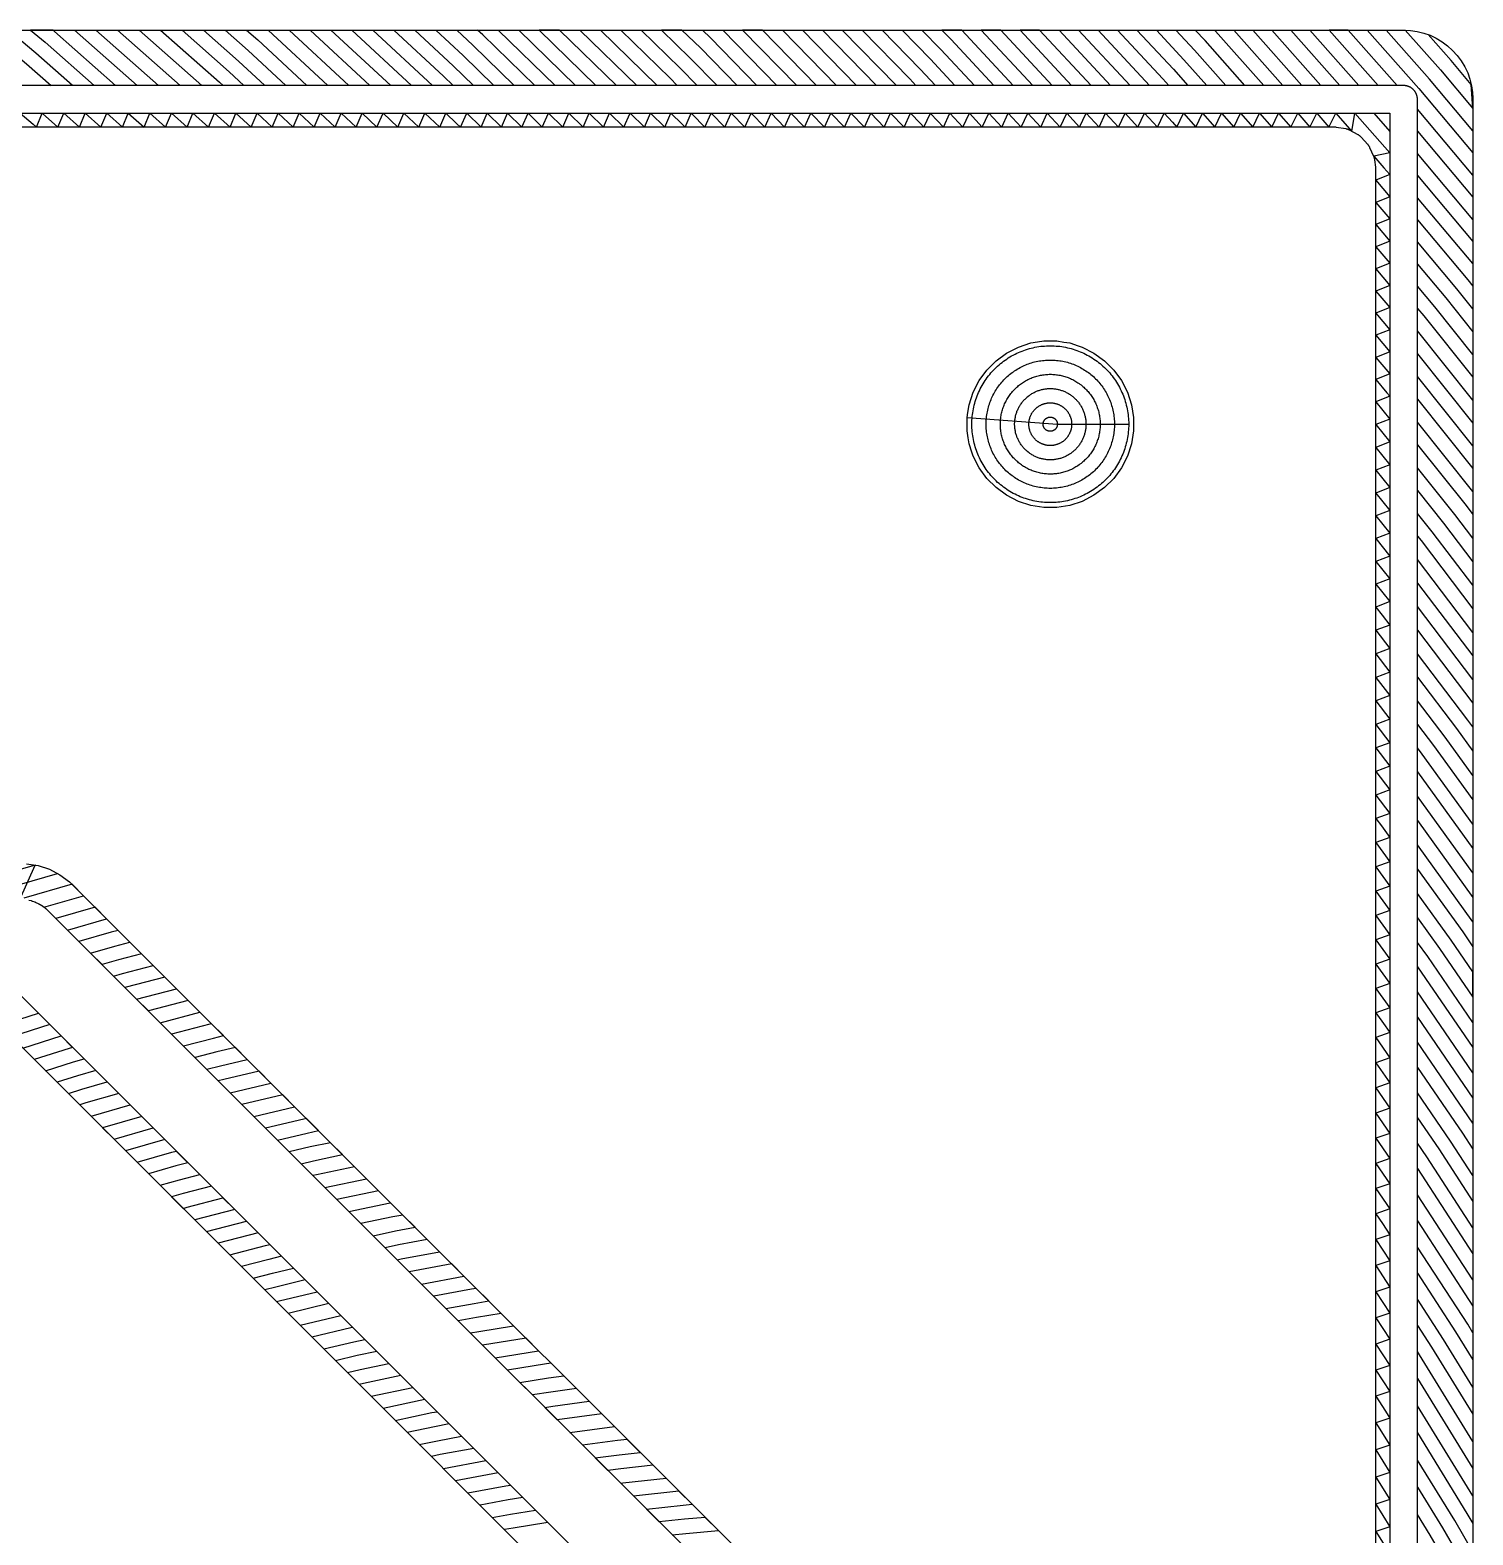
# Model space of a CAD drawing. Header units: metres. Extents: x 100 to 171, y -146 to -25.
# Drawn here: x 152.62 to 170.84, y -43.52 to -24.52 of the extents above; entities that cross this region are included whole.
import ezdxf

# ---------------------------------------------------------------- set-up
doc = ezdxf.new("R2010")
doc.units = ezdxf.units.M

msp = doc.modelspace()

# ---------------------------------------------------------------- linework, layer by layer
for points in [[(100.939, -24.525), (169.981, -24.525), (170.046, -24.528), (170.131, -24.541), (170.214, -24.562), (170.295, -24.591), (170.373, -24.627), (170.447, -24.672), (170.516, -24.723), (170.579, -24.781), (170.637, -24.844), (170.688, -24.913), (170.733, -24.987), (170.769, -25.065), (170.798, -25.146), (170.819, -25.229), (170.832, -25.314), (170.835, -25.379), (170.835, -145.421)], [(152.07, -24.525), (152.578, -24.952), (152.886, -25.225)], [(153.158, -25.225), (152.695, -24.816), (152.35, -24.525)], [(153.702, -25.225), (152.93, -24.543), (152.909, -24.525), (152.629, -24.525), (152.813, -24.679), (153.43, -25.225)], [(153.182, -24.525), (153.973, -25.225)], [(154.245, -25.225), (153.453, -24.525)], [(153.725, -24.525), (154.517, -25.225)], [(154.788, -25.225), (153.997, -24.525)], [(154.269, -24.525), (155.013, -25.183), (155.058, -25.225)], [(155.322, -25.225), (155.133, -25.05), (154.54, -24.525)], [(154.812, -24.525), (155.254, -24.916), (155.587, -25.225)], [(155.851, -25.225), (155.375, -24.783), (155.084, -24.525)], [(155.355, -24.525), (155.496, -24.649), (156.116, -25.225)], [(156.38, -25.225), (155.627, -24.525)], [(155.891, -24.525), (156.645, -25.225)], [(156.909, -25.225), (156.156, -24.525)], [(156.42, -24.525), (157.174, -25.225)], [(157.438, -25.225), (156.684, -24.525)], [(156.949, -24.525), (157.702, -25.225)], [(157.961, -25.225), (157.839, -25.106), (157.213, -24.525)], [(157.478, -24.525), (157.963, -24.976), (158.218, -25.225)], [(158.476, -25.225), (158.087, -24.846), (157.742, -24.525)], [(158.007, -24.525), (158.212, -24.715), (158.734, -25.225)], [(158.992, -25.225), (158.336, -24.585), (158.271, -24.525)], [(158.532, -24.525), (159.249, -25.225)], [(159.507, -25.225), (158.79, -24.525)], [(160.023, -25.225), (159.305, -24.525), (159.047, -24.525), (159.765, -25.225)], [(159.563, -24.525), (160.28, -25.225)], [(160.538, -25.225), (159.821, -24.525)], [(160.078, -24.525), (160.702, -25.133), (160.791, -25.225)], [(161.546, -25.225), (161.084, -24.751), (160.851, -24.525), (160.594, -24.525), (160.956, -24.879), (161.294, -25.225), (161.043, -25.225), (160.829, -25.006), (160.336, -24.525)], [(161.109, -24.525), (161.211, -24.624), (161.797, -25.225)], [(162.551, -25.225), (161.868, -24.525), (161.617, -24.525), (162.3, -25.225), (162.049, -25.225), (161.366, -24.525)], [(162.12, -24.525), (162.803, -25.225)], [(163.054, -25.225), (162.371, -24.525)], [(162.623, -24.525), (163.306, -25.225)], [(163.126, -24.525), (163.727, -25.141), (163.805, -25.225), (163.557, -25.225), (162.874, -24.525)], [(163.629, -24.525), (163.988, -24.893), (164.296, -25.225), (164.051, -25.225), (163.857, -25.017), (163.377, -24.525)], [(165.525, -25.225), (164.874, -24.525), (164.629, -24.525), (165.279, -25.225), (165.033, -25.225), (164.383, -24.525), (164.132, -24.525), (164.248, -24.645), (164.788, -25.225), (164.542, -25.225), (164.118, -24.769), (163.88, -24.525)], [(166.016, -25.225), (165.366, -24.525), (165.12, -24.525), (165.77, -25.225)], [(165.611, -24.525), (166.262, -25.225)], [(166.507, -25.225), (165.857, -24.525)], [(166.103, -24.525), (166.753, -25.225)], [(166.995, -25.225), (166.921, -25.141), (166.348, -24.525)], [(166.594, -24.525), (167.054, -25.02), (167.235, -25.225)], [(167.085, -24.525), (167.321, -24.778), (167.716, -25.225), (167.475, -25.225), (167.187, -24.899), (166.84, -24.525)], [(167.577, -24.525), (167.587, -24.537), (168.196, -25.225), (167.956, -25.225), (167.454, -24.657), (167.331, -24.525)], [(168.436, -25.225), (167.817, -24.525)], [(168.058, -24.525), (168.677, -25.225)], [(168.917, -25.225), (168.298, -24.525)], [(168.538, -24.525), (169.157, -25.225)], [(169.397, -25.225), (168.778, -24.525)], [(169.878, -25.225), (169.259, -24.525), (169.019, -24.525), (169.638, -25.225)], [(169.499, -24.525), (170.151, -25.262), (170.835, -26.075)], [(170.835, -25.795), (170.288, -25.145), (169.739, -24.525)], [(169.98, -24.525), (170.424, -25.027), (170.835, -25.516), (170.815, -25.213), (170.56, -24.91), (170.27, -24.582)], [(170.135, -145.4), (170.135, -25.4), (170.135, -25.396), (170.135, -25.393), (170.135, -25.39), (170.134, -25.387), (170.134, -25.383), (170.134, -25.379), (170.133, -25.376), (170.133, -25.373), (170.132, -25.369), (170.132, -25.366), (170.131, -25.362), (170.13, -25.359), (170.129, -25.356), (170.129, -25.353), (170.127, -25.349), (170.126, -25.346), (170.125, -25.342), (170.124, -25.34), (170.123, -25.336), (170.122, -25.333), (170.12, -25.33), (170.119, -25.326), (170.118, -25.324), (170.116, -25.321), (170.114, -25.317), (170.113, -25.314), (170.111, -25.311), (170.109, -25.309), (170.108, -25.306), (170.106, -25.303), (170.103, -25.3), (170.101, -25.297), (170.1, -25.295), (170.098, -25.292), (170.095, -25.289), (170.093, -25.286), (170.09, -25.283), (170.089, -25.282), (170.086, -25.279), (170.084, -25.276), (170.081, -25.274), (170.078, -25.271), (170.077, -25.27), (170.074, -25.267), (170.071, -25.265), (170.068, -25.262), (170.065, -25.26), (170.063, -25.259), (170.06, -25.257), (170.057, -25.254), (170.054, -25.252), (170.051, -25.251), (170.049, -25.249), (170.046, -25.247), (170.043, -25.246), (170.039, -25.244), (170.036, -25.242), (170.034, -25.241), (170.03, -25.24), (170.027, -25.238), (170.024, -25.237), (170.02, -25.236), (170.018, -25.235), (170.014, -25.234), (170.011, -25.233), (170.007, -25.231), (170.004, -25.231), (170.001, -25.23), (169.998, -25.229), (169.994, -25.228), (169.991, -25.228), (169.987, -25.227), (169.984, -25.227), (169.981, -25.226), (169.977, -25.226), (169.973, -25.226), (169.97, -25.225), (169.967, -25.225), (169.964, -25.225), (169.96, -25.225), (100.96, -25.225)], [(101.135, -25.575), (169.785, -25.575), (169.785, -145.225)], [(152.496, -25.575), (152.66, -25.713), (152.702, -25.751), (152.775, -25.575), (152.778, -25.577), (152.974, -25.751), (153.047, -25.575), (153.246, -25.751), (153.319, -25.575), (153.517, -25.751), (153.591, -25.575), (153.789, -25.751), (153.862, -25.575), (154.061, -25.751), (154.134, -25.575), (154.333, -25.751), (154.406, -25.575), (154.604, -25.751), (154.678, -25.575), (154.876, -25.751), (154.949, -25.575), (155.148, -25.751), (155.221, -25.575), (155.317, -25.66), (155.414, -25.751), (155.49, -25.575), (155.679, -25.751), (155.754, -25.575), (155.943, -25.751), (156.019, -25.575), (156.208, -25.751), (156.283, -25.575), (156.472, -25.751), (156.548, -25.575), (156.737, -25.751), (156.812, -25.575), (157.001, -25.751), (157.077, -25.575), (157.266, -25.751), (157.341, -25.575), (157.53, -25.751), (157.606, -25.575), (157.795, -25.751), (157.87, -25.575), (158.006, -25.702), (158.056, -25.751), (158.134, -25.575), (158.314, -25.751), (158.392, -25.575), (158.572, -25.751), (158.65, -25.575), (158.83, -25.751), (158.908, -25.575), (159.087, -25.751), (159.165, -25.575), (159.345, -25.751), (159.423, -25.575), (159.603, -25.751), (159.681, -25.575), (159.861, -25.751), (159.938, -25.575), (160.118, -25.751), (160.196, -25.575), (160.376, -25.751), (160.454, -25.575), (160.634, -25.751), (160.712, -25.575), (160.853, -25.713), (160.89, -25.751), (160.969, -25.575), (160.98, -25.586), (161.141, -25.751), (161.221, -25.575), (161.393, -25.751), (161.473, -25.575), (161.644, -25.751), (161.724, -25.575), (161.895, -25.751), (161.976, -25.575), (162.147, -25.751), (162.227, -25.575), (162.398, -25.751), (162.479, -25.575), (162.65, -25.751), (162.73, -25.575), (162.901, -25.751), (162.982, -25.575), (163.153, -25.751), (163.233, -25.575), (163.404, -25.751), (163.485, -25.575), (163.656, -25.751), (163.736, -25.575), (163.863, -25.705), (163.905, -25.751), (163.987, -25.575), (163.993, -25.581), (164.151, -25.751), (164.233, -25.575), (164.396, -25.751), (164.479, -25.575), (164.642, -25.751), (164.725, -25.575), (164.888, -25.751), (164.97, -25.575), (165.133, -25.751), (165.216, -25.575), (165.379, -25.751), (165.462, -25.575), (165.625, -25.751), (165.707, -25.575), (165.87, -25.751), (165.953, -25.575), (166.116, -25.751), (166.199, -25.575), (166.362, -25.751), (166.444, -25.575), (166.607, -25.751), (166.69, -25.575), (166.853, -25.751), (166.936, -25.575), (167.041, -25.689), (167.096, -25.751), (167.181, -25.575), (167.336, -25.751), (167.421, -25.575), (167.576, -25.751), (167.662, -25.575), (167.817, -25.751), (167.902, -25.575), (168.057, -25.751), (168.142, -25.575), (168.297, -25.751), (168.382, -25.575), (168.538, -25.751), (168.623, -25.575), (168.778, -25.751), (168.863, -25.575), (169.018, -25.751), (169.103, -25.575), (169.305, -25.803), (169.343, -25.575), (169.785, -26.074), (169.584, -26.118), (169.712, -26.264), (169.785, -26.35), (169.609, -26.421), (169.785, -26.63), (169.609, -26.701), (169.785, -26.909), (169.609, -26.98), (169.785, -27.189), (169.609, -27.26), (169.785, -27.469), (169.609, -27.54), (169.785, -27.748), (169.609, -27.819), (169.785, -28.028), (169.609, -28.099), (169.785, -28.307), (169.609, -28.378), (169.785, -28.587), (169.609, -28.658), (169.785, -28.866), (169.609, -28.937), (169.75, -29.104), (169.785, -29.148), (169.609, -29.217), (169.611, -29.219), (169.785, -29.436), (169.609, -29.505), (169.785, -29.724), (169.609, -29.793), (169.785, -30.012), (169.609, -30.081), (169.785, -30.3), (169.609, -30.369), (169.785, -30.588), (169.609, -30.657), (169.785, -30.876), (169.609, -30.945), (169.785, -31.164), (169.609, -31.233), (169.785, -31.452), (169.609, -31.521), (169.785, -31.74), (169.609, -31.809), (169.691, -31.911), (169.785, -32.035), (169.609, -32.101), (169.785, -32.332), (169.609, -32.398), (169.785, -32.629), (169.609, -32.696), (169.785, -32.926), (169.609, -32.993), (169.785, -33.224), (169.609, -33.29), (169.785, -33.521), (169.609, -33.587), (169.785, -33.818), (169.609, -33.885), (169.785, -34.115), (169.609, -34.182), (169.785, -34.413), (169.609, -34.479), (169.68, -34.572), (169.785, -34.717), (169.609, -34.781), (169.785, -35.024), (169.609, -35.089), (169.785, -35.332), (169.609, -35.396), (169.785, -35.639), (169.609, -35.703), (169.785, -35.946), (169.609, -36.01), (169.785, -36.253), (169.609, -36.318), (169.785, -36.561), (169.609, -36.625), (169.785, -36.868), (169.609, -36.932), (169.728, -37.096), (169.785, -37.179), (169.609, -37.242), (169.785, -37.497), (169.609, -37.56), (169.785, -37.816), (169.609, -37.878), (169.785, -38.134), (169.609, -38.196), (169.785, -38.452), (169.609, -38.514), (169.785, -38.77), (169.609, -38.832), (169.785, -39.088), (169.609, -39.15), (169.785, -39.406), (169.609, -39.469), (169.694, -39.592), (169.785, -39.732), (169.609, -39.792), (169.785, -40.062), (169.609, -40.122), (169.785, -40.392), (169.609, -40.452), (169.785, -40.722), (169.609, -40.782), (169.785, -41.052), (169.609, -41.112), (169.785, -41.382), (169.609, -41.442), (169.785, -41.712), (169.609, -41.772), (169.732, -41.96), (169.785, -42.047), (169.609, -42.105), (169.785, -42.39), (169.609, -42.448), (169.785, -42.733), (169.609, -42.791), (169.785, -43.076), (169.609, -43.134), (169.785, -43.419), (169.609, -43.477), (169.785, -43.762)], [(169.584, -25.575), (169.785, -25.803)], [(170.835, -26.355), (170.135, -25.523)], [(169.609, -144.412), (169.609, -26.275), (169.609, -26.271), (169.609, -26.267), (169.609, -26.263), (169.609, -26.26), (169.608, -26.256), (169.597, -26.164), (169.596, -26.161), (169.596, -26.157), (169.595, -26.153), (169.594, -26.15), (169.594, -26.146), (169.593, -26.143), (169.592, -26.139), (169.591, -26.136), (169.589, -26.133), (169.588, -26.129), (169.587, -26.126), (169.585, -26.122), (169.536, -26.01), (169.534, -26.006), (169.533, -26.003), (169.531, -25.999), (169.529, -25.996), (169.527, -25.993), (169.525, -25.99), (169.523, -25.986), (169.521, -25.983), (169.519, -25.98), (169.516, -25.977), (169.514, -25.974), (169.512, -25.971), (169.509, -25.968), (169.426, -25.878), (169.423, -25.875), (169.42, -25.872), (169.418, -25.87), (169.415, -25.867), (169.412, -25.865), (169.409, -25.862), (169.406, -25.86), (169.403, -25.858), (169.4, -25.855), (169.396, -25.853), (169.393, -25.851), (169.39, -25.849), (169.387, -25.847), (169.278, -25.789), (169.275, -25.787), (169.272, -25.785), (169.268, -25.784), (169.265, -25.782), (169.261, -25.781), (169.257, -25.78), (169.254, -25.778), (169.25, -25.777), (169.247, -25.776), (169.243, -25.775), (169.239, -25.774), (169.235, -25.773), (169.232, -25.773), (169.11, -25.753), (169.107, -25.752), (169.103, -25.752), (169.1, -25.751), (169.096, -25.751), (169.093, -25.751), (169.089, -25.751), (169.085, -25.751), (101.835, -25.751)], [(170.135, -25.802), (170.835, -26.634)], [(170.835, -26.914), (170.135, -26.082)], [(170.135, -26.361), (170.835, -27.193)], [(170.835, -27.473), (170.135, -26.641)], [(170.135, -26.92), (170.771, -27.677), (170.835, -27.756)], [(170.835, -28.044), (170.632, -27.791), (170.135, -27.2)], [(170.135, -27.48), (170.493, -27.905), (170.835, -28.332)], [(170.835, -28.62), (170.354, -28.019), (170.135, -27.759)], [(170.135, -28.039), (170.215, -28.133), (170.835, -28.908)], [(164.449, -29.417), (164.46, -29.352), (164.475, -29.254), (164.526, -29.097), (164.602, -28.949), (164.699, -28.816), (164.816, -28.699), (164.949, -28.602), (165.097, -28.526), (165.254, -28.475), (165.339, -28.462), (165.417, -28.449), (165.583, -28.449), (165.673, -28.464), (165.746, -28.475), (165.852, -28.51), (165.903, -28.526), (166.051, -28.602), (166.184, -28.699), (166.301, -28.816), (166.398, -28.949), (166.474, -29.097), (166.525, -29.254), (166.551, -29.417), (166.551, -29.583), (166.525, -29.746), (166.474, -29.903), (166.398, -30.051), (166.301, -30.184), (166.184, -30.301), (166.051, -30.398), (165.903, -30.474), (165.746, -30.525), (165.583, -30.551), (165.417, -30.551), (165.254, -30.525), (165.097, -30.474), (164.949, -30.398), (164.816, -30.301), (164.699, -30.184), (164.602, -30.051), (164.526, -29.903), (164.51, -29.852), (164.475, -29.746), (164.464, -29.673), (164.449, -29.583), (164.449, -29.417), (165.59, -29.5), (165.59, -29.502), (165.59, -29.504), (165.59, -29.507), (165.59, -29.509), (165.589, -29.511), (165.589, -29.513), (165.589, -29.515), (165.588, -29.518), (165.588, -29.52), (165.587, -29.522), (165.587, -29.524), (165.586, -29.526), (165.585, -29.528), (165.585, -29.53), (165.584, -29.532), (165.583, -29.534), (165.582, -29.536), (165.581, -29.538), (165.58, -29.54), (165.579, -29.542), (165.578, -29.544), (165.577, -29.546), (165.576, -29.548), (165.575, -29.55), (165.574, -29.552), (165.572, -29.554), (165.571, -29.555), (165.57, -29.557), (165.568, -29.559), (165.567, -29.56), (165.565, -29.562), (165.564, -29.564), (165.562, -29.565), (165.56, -29.567), (165.559, -29.568), (165.557, -29.57), (165.555, -29.571), (165.554, -29.572), (165.552, -29.574), (165.55, -29.575), (165.548, -29.576), (165.546, -29.577), (165.544, -29.578), (165.542, -29.579), (165.54, -29.58), (165.538, -29.581), (165.536, -29.582), (165.534, -29.583), (165.532, -29.584), (165.53, -29.585), (165.528, -29.585), (165.526, -29.586), (165.524, -29.587), (165.522, -29.587), (165.52, -29.588), (165.518, -29.588), (165.515, -29.589), (165.513, -29.589), (165.511, -29.589), (165.509, -29.59), (165.507, -29.59), (165.504, -29.59), (165.502, -29.59), (165.5, -29.59), (165.498, -29.59), (165.496, -29.59), (165.493, -29.59), (165.491, -29.59), (165.489, -29.589), (165.487, -29.589), (165.485, -29.589), (165.482, -29.588), (165.48, -29.588), (165.478, -29.587), (165.476, -29.587), (165.474, -29.586), (165.472, -29.585), (165.47, -29.585), (165.468, -29.584), (165.466, -29.583), (165.464, -29.582), (165.462, -29.581), (165.46, -29.58), (165.458, -29.579), (165.456, -29.578), (165.454, -29.577), (165.452, -29.576), (165.45, -29.575), (165.448, -29.574), (165.446, -29.572), (165.445, -29.571), (165.443, -29.57), (165.441, -29.568), (165.44, -29.567), (165.438, -29.565), (165.436, -29.564), (165.435, -29.562), (165.433, -29.56), (165.432, -29.559), (165.43, -29.557), (165.429, -29.555), (165.428, -29.554), (165.426, -29.552), (165.425, -29.55), (165.424, -29.548), (165.423, -29.546), (165.422, -29.544), (165.421, -29.542), (165.42, -29.54), (165.419, -29.538), (165.418, -29.536), (165.417, -29.534), (165.416, -29.532), (165.415, -29.53), (165.415, -29.528), (165.414, -29.526), (165.413, -29.524), (165.413, -29.522), (165.412, -29.52), (165.412, -29.518), (165.411, -29.515), (165.411, -29.513), (165.411, -29.511), (165.41, -29.509), (165.41, -29.507), (165.41, -29.504), (165.41, -29.502), (165.41, -29.5), (165.41, -29.498), (165.41, -29.496), (165.41, -29.493), (165.41, -29.491), (165.411, -29.489), (165.411, -29.487), (165.411, -29.485), (165.412, -29.482), (165.412, -29.48), (165.413, -29.478), (165.413, -29.476), (165.414, -29.474), (165.415, -29.472), (165.415, -29.47), (165.416, -29.468), (165.417, -29.466), (165.418, -29.464), (165.419, -29.462), (165.42, -29.46), (165.421, -29.458), (165.422, -29.456), (165.423, -29.454), (165.424, -29.452), (165.425, -29.45), (165.426, -29.448), (165.428, -29.446), (165.429, -29.445), (165.43, -29.443), (165.432, -29.441), (165.433, -29.44), (165.435, -29.438), (165.436, -29.436), (165.438, -29.435), (165.44, -29.433), (165.441, -29.432), (165.443, -29.43), (165.445, -29.429), (165.446, -29.428), (165.448, -29.426), (165.45, -29.425), (165.452, -29.424), (165.454, -29.423), (165.456, -29.422), (165.458, -29.421), (165.46, -29.42), (165.462, -29.419), (165.464, -29.418), (165.466, -29.417), (165.468, -29.416), (165.47, -29.415), (165.472, -29.415), (165.474, -29.414), (165.476, -29.413), (165.478, -29.413), (165.48, -29.412), (165.482, -29.412), (165.485, -29.411), (165.487, -29.411), (165.489, -29.411), (165.491, -29.41), (165.493, -29.41), (165.496, -29.41), (165.498, -29.41), (165.5, -29.41), (165.502, -29.41), (165.504, -29.41), (165.507, -29.41), (165.509, -29.41), (165.511, -29.411), (165.513, -29.411), (165.515, -29.411), (165.518, -29.412), (165.52, -29.412), (165.522, -29.413), (165.524, -29.413), (165.526, -29.414), (165.528, -29.415), (165.53, -29.415), (165.532, -29.416), (165.534, -29.417), (165.536, -29.418), (165.538, -29.419), (165.54, -29.42), (165.542, -29.421), (165.544, -29.422), (165.546, -29.423), (165.548, -29.424), (165.55, -29.425), (165.552, -29.426), (165.554, -29.428), (165.555, -29.429), (165.557, -29.43), (165.559, -29.432), (165.56, -29.433), (165.562, -29.435), (165.564, -29.436), (165.565, -29.438), (165.567, -29.44), (165.568, -29.441), (165.57, -29.443), (165.571, -29.445), (165.572, -29.446), (165.574, -29.448), (165.575, -29.45), (165.576, -29.452), (165.577, -29.454), (165.578, -29.456), (165.579, -29.458), (165.58, -29.46), (165.581, -29.462), (165.582, -29.464), (165.583, -29.466), (165.584, -29.468), (165.585, -29.47), (165.585, -29.472), (165.586, -29.474), (165.587, -29.476), (165.587, -29.478), (165.588, -29.48), (165.588, -29.482), (165.589, -29.485), (165.589, -29.487), (165.589, -29.489), (165.59, -29.491), (165.59, -29.493), (165.59, -29.496), (165.59, -29.498), (165.59, -29.5), (165.77, -29.5), (165.77, -29.507), (165.77, -29.513), (165.769, -29.52), (165.769, -29.526), (165.768, -29.533), (165.767, -29.54), (165.766, -29.546), (165.765, -29.553), (165.763, -29.559), (165.762, -29.566), (165.76, -29.572), (165.758, -29.578), (165.756, -29.585), (165.754, -29.591), (165.752, -29.597), (165.749, -29.603), (165.747, -29.609), (165.744, -29.615), (165.741, -29.621), (165.738, -29.627), (165.735, -29.633), (165.732, -29.639), (165.728, -29.644), (165.724, -29.65), (165.721, -29.655), (165.717, -29.661), (165.713, -29.666), (165.709, -29.671), (165.704, -29.676), (165.7, -29.681), (165.696, -29.686), (165.691, -29.691), (165.686, -29.696), (165.681, -29.7), (165.676, -29.704), (165.671, -29.709), (165.666, -29.713), (165.661, -29.717), (165.655, -29.721), (165.65, -29.724), (165.644, -29.728), (165.639, -29.732), (165.633, -29.735), (165.627, -29.738), (165.621, -29.741), (165.615, -29.744), (165.609, -29.747), (165.603, -29.749), (165.597, -29.752), (165.591, -29.754), (165.585, -29.756), (165.578, -29.758), (165.572, -29.76), (165.566, -29.762), (165.559, -29.763), (165.553, -29.765), (165.546, -29.766), (165.54, -29.767), (165.533, -29.768), (165.526, -29.769), (165.52, -29.769), (165.513, -29.77), (165.507, -29.77), (165.5, -29.77), (165.493, -29.77), (165.487, -29.77), (165.48, -29.769), (165.474, -29.769), (165.467, -29.768), (165.46, -29.767), (165.454, -29.766), (165.447, -29.765), (165.441, -29.763), (165.434, -29.762), (165.428, -29.76), (165.422, -29.758), (165.415, -29.756), (165.409, -29.754), (165.403, -29.752), (165.397, -29.749), (165.391, -29.747), (165.385, -29.744), (165.379, -29.741), (165.373, -29.738), (165.367, -29.735), (165.361, -29.732), (165.356, -29.728), (165.35, -29.724), (165.345, -29.721), (165.339, -29.717), (165.334, -29.713), (165.329, -29.709), (165.324, -29.704), (165.319, -29.7), (165.314, -29.696), (165.309, -29.691), (165.304, -29.686), (165.3, -29.681), (165.296, -29.676), (165.291, -29.671), (165.287, -29.666), (165.283, -29.661), (165.279, -29.655), (165.276, -29.65), (165.272, -29.644), (165.268, -29.639), (165.265, -29.633), (165.262, -29.627), (165.259, -29.621), (165.256, -29.615), (165.253, -29.609), (165.251, -29.603), (165.248, -29.597), (165.246, -29.591), (165.244, -29.585), (165.242, -29.578), (165.24, -29.572), (165.238, -29.566), (165.237, -29.559), (165.235, -29.553), (165.234, -29.546), (165.233, -29.54), (165.232, -29.533), (165.231, -29.526), (165.231, -29.52), (165.23, -29.513), (165.23, -29.507), (165.23, -29.5), (165.23, -29.493), (165.23, -29.487), (165.231, -29.48), (165.231, -29.474), (165.232, -29.467), (165.233, -29.46), (165.234, -29.454), (165.235, -29.447), (165.237, -29.441), (165.238, -29.434), (165.24, -29.428), (165.242, -29.422), (165.244, -29.415), (165.246, -29.409), (165.248, -29.403), (165.251, -29.397), (165.253, -29.391), (165.256, -29.385), (165.259, -29.379), (165.262, -29.373), (165.265, -29.367), (165.268, -29.361), (165.272, -29.356), (165.276, -29.35), (165.279, -29.345), (165.283, -29.339), (165.287, -29.334), (165.291, -29.329), (165.296, -29.324), (165.3, -29.319), (165.304, -29.314), (165.309, -29.309), (165.314, -29.304), (165.319, -29.3), (165.324, -29.296), (165.329, -29.291), (165.334, -29.287), (165.339, -29.283), (165.345, -29.279), (165.35, -29.276), (165.356, -29.272), (165.361, -29.268), (165.367, -29.265), (165.373, -29.262), (165.379, -29.259), (165.385, -29.256), (165.391, -29.253), (165.397, -29.251), (165.403, -29.248), (165.409, -29.246), (165.415, -29.244), (165.422, -29.242), (165.428, -29.24), (165.434, -29.238), (165.441, -29.237), (165.447, -29.235), (165.454, -29.234), (165.46, -29.233), (165.467, -29.232), (165.474, -29.231), (165.48, -29.231), (165.487, -29.23), (165.493, -29.23), (165.5, -29.23), (165.507, -29.23), (165.513, -29.23), (165.52, -29.231), (165.526, -29.231), (165.533, -29.232), (165.54, -29.233), (165.546, -29.234), (165.553, -29.235), (165.559, -29.237), (165.566, -29.238), (165.572, -29.24), (165.578, -29.242), (165.585, -29.244), (165.591, -29.246), (165.597, -29.248), (165.603, -29.251), (165.609, -29.253), (165.615, -29.256), (165.621, -29.259), (165.627, -29.262), (165.633, -29.265), (165.639, -29.268), (165.644, -29.272), (165.65, -29.276), (165.655, -29.279), (165.661, -29.283), (165.666, -29.287), (165.671, -29.291), (165.676, -29.296), (165.681, -29.3), (165.686, -29.304), (165.691, -29.309), (165.696, -29.314), (165.7, -29.319), (165.704, -29.324), (165.709, -29.329), (165.713, -29.334), (165.717, -29.339), (165.721, -29.345), (165.724, -29.35), (165.728, -29.356), (165.732, -29.361), (165.735, -29.367), (165.738, -29.373), (165.741, -29.379), (165.744, -29.385), (165.747, -29.391), (165.749, -29.397), (165.752, -29.403), (165.754, -29.409), (165.756, -29.415), (165.758, -29.422), (165.76, -29.428), (165.762, -29.434), (165.763, -29.441), (165.765, -29.447), (165.766, -29.454), (165.767, -29.46), (165.768, -29.467), (165.769, -29.474), (165.769, -29.48), (165.77, -29.487), (165.77, -29.493), (165.77, -29.5), (165.77, -29.5), (165.95, -29.5), (165.95, -29.511), (165.949, -29.522), (165.949, -29.533), (165.948, -29.544), (165.947, -29.555), (165.945, -29.566), (165.943, -29.577), (165.941, -29.588), (165.939, -29.599), (165.937, -29.609), (165.934, -29.62), (165.931, -29.631), (165.927, -29.641), (165.924, -29.652), (165.92, -29.662), (165.916, -29.672), (165.911, -29.682), (165.907, -29.692), (165.902, -29.702), (165.897, -29.712), (165.892, -29.722), (165.886, -29.731), (165.88, -29.741), (165.874, -29.75), (165.868, -29.759), (165.861, -29.768), (165.855, -29.777), (165.848, -29.785), (165.841, -29.794), (165.833, -29.802), (165.826, -29.81), (165.818, -29.818), (165.81, -29.826), (165.802, -29.833), (165.794, -29.841), (165.785, -29.848), (165.777, -29.855), (165.768, -29.861), (165.759, -29.868), (165.75, -29.874), (165.741, -29.88), (165.731, -29.886), (165.722, -29.892), (165.712, -29.897), (165.702, -29.902), (165.692, -29.907), (165.682, -29.911), (165.672, -29.916), (165.662, -29.92), (165.652, -29.924), (165.641, -29.927), (165.631, -29.931), (165.62, -29.934), (165.609, -29.937), (165.599, -29.939), (165.588, -29.941), (165.577, -29.943), (165.566, -29.945), (165.555, -29.947), (165.544, -29.948), (165.533, -29.949), (165.522, -29.949), (165.511, -29.95), (165.5, -29.95), (165.489, -29.95), (165.478, -29.949), (165.467, -29.949), (165.456, -29.948), (165.445, -29.947), (165.434, -29.945), (165.423, -29.943), (165.412, -29.941), (165.401, -29.939), (165.391, -29.937), (165.38, -29.934), (165.369, -29.931), (165.359, -29.927), (165.348, -29.924), (165.338, -29.92), (165.328, -29.916), (165.318, -29.911), (165.308, -29.907), (165.298, -29.902), (165.288, -29.897), (165.278, -29.892), (165.269, -29.886), (165.259, -29.88), (165.25, -29.874), (165.241, -29.868), (165.232, -29.861), (165.223, -29.855), (165.215, -29.848), (165.206, -29.841), (165.198, -29.833), (165.19, -29.826), (165.182, -29.818), (165.174, -29.81), (165.167, -29.802), (165.159, -29.794), (165.152, -29.785), (165.145, -29.777), (165.139, -29.768), (165.132, -29.759), (165.126, -29.75), (165.12, -29.741), (165.114, -29.731), (165.108, -29.722), (165.103, -29.712), (165.098, -29.702), (165.093, -29.692), (165.089, -29.682), (165.084, -29.672), (165.08, -29.662), (165.076, -29.652), (165.073, -29.641), (165.069, -29.631), (165.066, -29.62), (165.063, -29.609), (165.061, -29.599), (165.059, -29.588), (165.057, -29.577), (165.055, -29.566), (165.053, -29.555), (165.052, -29.544), (165.051, -29.533), (165.051, -29.522), (165.05, -29.511), (165.05, -29.5), (165.05, -29.489), (165.051, -29.478), (165.051, -29.467), (165.052, -29.456), (165.053, -29.445), (165.055, -29.434), (165.057, -29.423), (165.059, -29.412), (165.061, -29.401), (165.063, -29.391), (165.066, -29.38), (165.069, -29.369), (165.073, -29.359), (165.076, -29.348), (165.08, -29.338), (165.084, -29.328), (165.089, -29.318), (165.093, -29.308), (165.098, -29.298), (165.103, -29.288), (165.108, -29.278), (165.114, -29.269), (165.12, -29.259), (165.126, -29.25), (165.132, -29.241), (165.139, -29.232), (165.145, -29.223), (165.152, -29.215), (165.159, -29.206), (165.167, -29.198), (165.174, -29.19), (165.182, -29.182), (165.19, -29.174), (165.198, -29.167), (165.206, -29.159), (165.215, -29.152), (165.223, -29.145), (165.232, -29.139), (165.241, -29.132), (165.25, -29.126), (165.259, -29.12), (165.269, -29.114), (165.278, -29.108), (165.288, -29.103), (165.298, -29.098), (165.308, -29.093), (165.318, -29.089), (165.328, -29.084), (165.338, -29.08), (165.348, -29.076), (165.359, -29.073), (165.369, -29.069), (165.38, -29.066), (165.391, -29.063), (165.401, -29.061), (165.412, -29.059), (165.423, -29.057), (165.434, -29.055), (165.445, -29.053), (165.456, -29.052), (165.467, -29.051), (165.478, -29.051), (165.489, -29.05), (165.5, -29.05), (165.511, -29.05), (165.522, -29.051), (165.533, -29.051), (165.544, -29.052), (165.555, -29.053), (165.566, -29.055), (165.577, -29.057), (165.588, -29.059), (165.599, -29.061), (165.609, -29.063), (165.62, -29.066), (165.631, -29.069), (165.641, -29.073), (165.652, -29.076), (165.662, -29.08), (165.672, -29.084), (165.682, -29.089), (165.692, -29.093), (165.702, -29.098), (165.712, -29.103), (165.722, -29.108), (165.731, -29.114), (165.741, -29.12), (165.75, -29.126), (165.759, -29.132), (165.768, -29.139), (165.777, -29.145), (165.785, -29.152), (165.794, -29.159), (165.802, -29.167), (165.81, -29.174), (165.818, -29.182), (165.826, -29.19), (165.833, -29.198), (165.841, -29.206), (165.848, -29.215), (165.855, -29.223), (165.861, -29.232), (165.868, -29.241), (165.874, -29.25), (165.88, -29.259), (165.886, -29.269), (165.892, -29.278), (165.897, -29.288), (165.902, -29.298), (165.907, -29.308), (165.911, -29.318), (165.916, -29.328), (165.92, -29.338), (165.924, -29.348), (165.927, -29.359), (165.931, -29.369), (165.934, -29.38), (165.937, -29.391), (165.939, -29.401), (165.941, -29.412), (165.943, -29.423), (165.945, -29.434), (165.947, -29.445), (165.948, -29.456), (165.949, -29.467), (165.949, -29.478), (165.95, -29.489), (165.95, -29.5), (165.95, -29.5), (166.13, -29.5), (166.13, -29.515), (166.129, -29.531), (166.128, -29.546), (166.127, -29.562), (166.125, -29.577), (166.123, -29.592), (166.121, -29.608), (166.118, -29.623), (166.115, -29.638), (166.111, -29.653), (166.107, -29.668), (166.103, -29.683), (166.098, -29.698), (166.093, -29.712), (166.088, -29.727), (166.082, -29.741), (166.076, -29.755), (166.07, -29.769), (166.063, -29.783), (166.056, -29.797), (166.048, -29.811), (166.04, -29.824), (166.032, -29.837), (166.024, -29.85), (166.015, -29.863), (166.006, -29.875), (165.997, -29.888), (165.987, -29.9), (165.977, -29.911), (165.967, -29.923), (165.956, -29.934), (165.945, -29.945), (165.934, -29.956), (165.923, -29.967), (165.911, -29.977), (165.9, -29.987), (165.888, -29.997), (165.875, -30.006), (165.863, -30.015), (165.85, -30.024), (165.837, -30.032), (165.824, -30.04), (165.811, -30.048), (165.797, -30.056), (165.783, -30.063), (165.769, -30.07), (165.755, -30.076), (165.741, -30.082), (165.727, -30.088), (165.712, -30.093), (165.698, -30.098), (165.683, -30.103), (165.668, -30.107), (165.653, -30.111), (165.638, -30.115), (165.623, -30.118), (165.608, -30.121), (165.592, -30.123), (165.577, -30.125), (165.562, -30.127), (165.546, -30.128), (165.531, -30.129), (165.515, -30.13), (165.5, -30.13), (165.485, -30.13), (165.469, -30.129), (165.454, -30.128), (165.438, -30.127), (165.423, -30.125), (165.408, -30.123), (165.392, -30.121), (165.377, -30.118), (165.362, -30.115), (165.347, -30.111), (165.332, -30.107), (165.317, -30.103), (165.302, -30.098), (165.288, -30.093), (165.273, -30.088), (165.259, -30.082), (165.245, -30.076), (165.231, -30.07), (165.217, -30.063), (165.203, -30.056), (165.189, -30.048), (165.176, -30.04), (165.163, -30.032), (165.15, -30.024), (165.137, -30.015), (165.125, -30.006), (165.112, -29.997), (165.1, -29.987), (165.089, -29.977), (165.077, -29.967), (165.066, -29.956), (165.055, -29.945), (165.044, -29.934), (165.033, -29.923), (165.023, -29.911), (165.013, -29.9), (165.003, -29.888), (164.994, -29.875), (164.985, -29.863), (164.976, -29.85), (164.968, -29.837), (164.96, -29.824), (164.952, -29.811), (164.944, -29.797), (164.937, -29.783), (164.93, -29.769), (164.924, -29.755), (164.918, -29.741), (164.912, -29.727), (164.907, -29.712), (164.902, -29.698), (164.897, -29.683), (164.893, -29.668), (164.889, -29.653), (164.885, -29.638), (164.882, -29.623), (164.879, -29.608), (164.877, -29.592), (164.875, -29.577), (164.873, -29.562), (164.872, -29.546), (164.871, -29.531), (164.87, -29.515), (164.87, -29.5), (164.87, -29.485), (164.871, -29.469), (164.872, -29.454), (164.873, -29.438), (164.875, -29.423), (164.877, -29.408), (164.879, -29.392), (164.882, -29.377), (164.885, -29.362), (164.889, -29.347), (164.893, -29.332), (164.897, -29.317), (164.902, -29.302), (164.907, -29.288), (164.912, -29.273), (164.918, -29.259), (164.924, -29.245), (164.93, -29.231), (164.937, -29.217), (164.944, -29.203), (164.952, -29.189), (164.96, -29.176), (164.968, -29.163), (164.976, -29.15), (164.985, -29.137), (164.994, -29.125), (165.003, -29.112), (165.013, -29.1), (165.023, -29.089), (165.033, -29.077), (165.044, -29.066), (165.055, -29.055), (165.066, -29.044), (165.077, -29.033), (165.089, -29.023), (165.1, -29.013), (165.112, -29.003), (165.125, -28.994), (165.137, -28.985), (165.15, -28.976), (165.163, -28.968), (165.176, -28.96), (165.189, -28.952), (165.203, -28.944), (165.217, -28.937), (165.231, -28.93), (165.245, -28.924), (165.259, -28.918), (165.273, -28.912), (165.288, -28.907), (165.302, -28.902), (165.317, -28.897), (165.332, -28.893), (165.347, -28.889), (165.362, -28.885), (165.377, -28.882), (165.392, -28.879), (165.408, -28.877), (165.423, -28.875), (165.438, -28.873), (165.454, -28.872), (165.469, -28.871), (165.485, -28.87), (165.5, -28.87), (165.515, -28.87), (165.531, -28.871), (165.546, -28.872), (165.562, -28.873), (165.577, -28.875), (165.592, -28.877), (165.608, -28.879), (165.623, -28.882), (165.638, -28.885), (165.653, -28.889), (165.668, -28.893), (165.683, -28.897), (165.698, -28.902), (165.712, -28.907), (165.727, -28.912), (165.741, -28.918), (165.755, -28.924), (165.769, -28.93), (165.783, -28.937), (165.797, -28.944), (165.811, -28.952), (165.824, -28.96), (165.837, -28.968), (165.85, -28.976), (165.863, -28.985), (165.875, -28.994), (165.888, -29.003), (165.9, -29.013), (165.911, -29.023), (165.923, -29.033), (165.934, -29.044), (165.945, -29.055), (165.956, -29.066), (165.967, -29.077), (165.977, -29.089), (165.987, -29.1), (165.997, -29.112), (166.006, -29.125), (166.015, -29.137), (166.024, -29.15), (166.032, -29.163), (166.04, -29.176), (166.048, -29.189), (166.056, -29.203), (166.063, -29.217), (166.07, -29.231), (166.076, -29.245), (166.082, -29.259), (166.088, -29.273), (166.093, -29.288), (166.098, -29.302), (166.103, -29.317), (166.107, -29.332), (166.111, -29.347), (166.115, -29.362), (166.118, -29.377), (166.121, -29.392), (166.123, -29.408), (166.125, -29.423), (166.127, -29.438), (166.128, -29.454), (166.129, -29.469), (166.13, -29.485), (166.13, -29.5), (166.13, -29.5), (166.31, -29.5), (166.31, -29.52), (166.309, -29.54), (166.308, -29.56), (166.306, -29.579), (166.304, -29.599), (166.301, -29.619), (166.298, -29.638), (166.294, -29.658), (166.29, -29.677), (166.286, -29.697), (166.281, -29.716), (166.275, -29.735), (166.269, -29.754), (166.263, -29.773), (166.256, -29.792), (166.248, -29.81), (166.241, -29.828), (166.232, -29.846), (166.224, -29.864), (166.214, -29.882), (166.205, -29.899), (166.195, -29.916), (166.184, -29.933), (166.173, -29.95), (166.162, -29.966), (166.151, -29.983), (166.139, -29.998), (166.126, -30.014), (166.113, -30.029), (166.1, -30.044), (166.087, -30.059), (166.073, -30.073), (166.059, -30.087), (166.044, -30.1), (166.029, -30.113), (166.014, -30.126), (165.998, -30.139), (165.983, -30.151), (165.966, -30.162), (165.95, -30.173), (165.933, -30.184), (165.916, -30.195), (165.899, -30.205), (165.882, -30.214), (165.864, -30.224), (165.846, -30.232), (165.828, -30.241), (165.81, -30.248), (165.792, -30.256), (165.773, -30.263), (165.754, -30.269), (165.735, -30.275), (165.716, -30.281), (165.697, -30.286), (165.677, -30.29), (165.658, -30.294), (165.638, -30.298), (165.619, -30.301), (165.599, -30.304), (165.579, -30.306), (165.56, -30.308), (165.54, -30.309), (165.52, -30.31), (165.5, -30.31), (165.48, -30.31), (165.46, -30.309), (165.44, -30.308), (165.421, -30.306), (165.401, -30.304), (165.381, -30.301), (165.362, -30.298), (165.342, -30.294), (165.323, -30.29), (165.303, -30.286), (165.284, -30.281), (165.265, -30.275), (165.246, -30.269), (165.227, -30.263), (165.208, -30.256), (165.19, -30.248), (165.172, -30.241), (165.154, -30.232), (165.136, -30.224), (165.118, -30.214), (165.101, -30.205), (165.084, -30.195), (165.067, -30.184), (165.05, -30.173), (165.034, -30.162), (165.017, -30.151), (165.002, -30.139), (164.986, -30.126), (164.971, -30.113), (164.956, -30.1), (164.941, -30.087), (164.927, -30.073), (164.913, -30.059), (164.9, -30.044), (164.887, -30.029), (164.874, -30.014), (164.861, -29.998), (164.849, -29.983), (164.838, -29.966), (164.827, -29.95), (164.816, -29.933), (164.805, -29.916), (164.795, -29.899), (164.786, -29.882), (164.776, -29.864), (164.768, -29.846), (164.759, -29.828), (164.752, -29.81), (164.744, -29.792), (164.737, -29.773), (164.731, -29.754), (164.725, -29.735), (164.719, -29.716), (164.714, -29.697), (164.71, -29.677), (164.706, -29.658), (164.702, -29.638), (164.699, -29.619), (164.696, -29.599), (164.694, -29.579), (164.692, -29.56), (164.691, -29.54), (164.69, -29.52), (164.69, -29.5), (164.69, -29.48), (164.691, -29.46), (164.692, -29.44), (164.694, -29.421), (164.696, -29.401), (164.699, -29.381), (164.702, -29.362), (164.706, -29.342), (164.71, -29.323), (164.714, -29.303), (164.719, -29.284), (164.725, -29.265), (164.731, -29.246), (164.737, -29.227), (164.744, -29.208), (164.752, -29.19), (164.759, -29.172), (164.768, -29.154), (164.776, -29.136), (164.786, -29.118), (164.795, -29.101), (164.805, -29.084), (164.816, -29.067), (164.827, -29.05), (164.838, -29.034), (164.849, -29.017), (164.861, -29.002), (164.874, -28.986), (164.887, -28.971), (164.9, -28.956), (164.913, -28.941), (164.927, -28.927), (164.941, -28.913), (164.956, -28.9), (164.971, -28.887), (164.986, -28.874), (165.002, -28.861), (165.017, -28.849), (165.034, -28.838), (165.05, -28.827), (165.067, -28.816), (165.084, -28.805), (165.101, -28.795), (165.118, -28.786), (165.136, -28.776), (165.154, -28.768), (165.172, -28.759), (165.19, -28.752), (165.208, -28.744), (165.227, -28.737), (165.246, -28.731), (165.265, -28.725), (165.284, -28.719), (165.303, -28.714), (165.323, -28.71), (165.342, -28.706), (165.362, -28.702), (165.381, -28.699), (165.401, -28.696), (165.421, -28.694), (165.44, -28.692), (165.46, -28.691), (165.48, -28.69), (165.5, -28.69), (165.52, -28.69), (165.54, -28.691), (165.56, -28.692), (165.579, -28.694), (165.599, -28.696), (165.619, -28.699), (165.638, -28.702), (165.658, -28.706), (165.677, -28.71), (165.697, -28.714), (165.716, -28.719), (165.735, -28.725), (165.754, -28.731), (165.773, -28.737), (165.792, -28.744), (165.81, -28.752), (165.828, -28.759), (165.846, -28.768), (165.864, -28.776), (165.882, -28.786), (165.899, -28.795), (165.916, -28.805), (165.933, -28.816), (165.95, -28.827), (165.966, -28.838), (165.983, -28.849), (165.998, -28.861), (166.014, -28.874), (166.029, -28.887), (166.044, -28.9), (166.059, -28.913), (166.073, -28.927), (166.087, -28.941), (166.1, -28.956), (166.113, -28.971), (166.126, -28.986), (166.139, -29.002), (166.151, -29.017), (166.162, -29.034), (166.173, -29.05), (166.184, -29.067), (166.195, -29.084), (166.205, -29.101), (166.214, -29.118), (166.224, -29.136), (166.232, -29.154), (166.241, -29.172), (166.248, -29.19), (166.256, -29.208), (166.263, -29.227), (166.269, -29.246), (166.275, -29.265), (166.281, -29.284), (166.286, -29.303), (166.29, -29.323), (166.294, -29.342), (166.298, -29.362), (166.301, -29.381), (166.304, -29.401), (166.306, -29.421), (166.308, -29.44), (166.309, -29.46), (166.31, -29.48), (166.31, -29.5), (166.31, -29.5), (166.49, -29.5), (166.49, -29.524), (166.489, -29.549), (166.487, -29.573), (166.485, -29.597), (166.483, -29.621), (166.479, -29.645), (166.475, -29.669), (166.471, -29.693), (166.466, -29.717), (166.46, -29.741), (166.454, -29.764), (166.447, -29.787), (166.44, -29.811), (166.432, -29.834), (166.424, -29.856), (166.415, -29.879), (166.405, -29.901), (166.395, -29.923), (166.384, -29.945), (166.373, -29.967), (166.361, -29.988), (166.349, -30.009), (166.336, -30.03), (166.323, -30.05), (166.309, -30.07), (166.295, -30.09), (166.28, -30.109), (166.265, -30.128), (166.25, -30.147), (166.234, -30.165), (166.217, -30.183), (166.2, -30.2), (166.183, -30.217), (166.165, -30.234), (166.147, -30.25), (166.128, -30.265), (166.109, -30.28), (166.09, -30.295), (166.07, -30.309), (166.05, -30.323), (166.03, -30.336), (166.009, -30.349), (165.988, -30.361), (165.967, -30.373), (165.945, -30.384), (165.923, -30.395), (165.901, -30.405), (165.879, -30.415), (165.856, -30.424), (165.834, -30.432), (165.811, -30.44), (165.787, -30.447), (165.764, -30.454), (165.741, -30.46), (165.717, -30.466), (165.693, -30.471), (165.669, -30.475), (165.645, -30.479), (165.621, -30.483), (165.597, -30.485), (165.573, -30.487), (165.549, -30.489), (165.524, -30.49), (165.5, -30.49), (165.476, -30.49), (165.451, -30.489), (165.427, -30.487), (165.403, -30.485), (165.379, -30.483), (165.355, -30.479), (165.331, -30.475), (165.307, -30.471), (165.283, -30.466), (165.259, -30.46), (165.236, -30.454), (165.213, -30.447), (165.189, -30.44), (165.166, -30.432), (165.144, -30.424), (165.121, -30.415), (165.099, -30.405), (165.077, -30.395), (165.055, -30.384), (165.033, -30.373), (165.012, -30.361), (164.991, -30.349), (164.97, -30.336), (164.95, -30.323), (164.93, -30.309), (164.91, -30.295), (164.891, -30.28), (164.872, -30.265), (164.853, -30.25), (164.835, -30.234), (164.817, -30.217), (164.8, -30.2), (164.783, -30.183), (164.766, -30.165), (164.75, -30.147), (164.735, -30.128), (164.72, -30.109), (164.705, -30.09), (164.691, -30.07), (164.677, -30.05), (164.664, -30.03), (164.651, -30.009), (164.639, -29.988), (164.627, -29.967), (164.616, -29.945), (164.605, -29.923), (164.595, -29.901), (164.585, -29.879), (164.576, -29.856), (164.568, -29.834), (164.56, -29.811), (164.553, -29.787), (164.546, -29.764), (164.54, -29.741), (164.534, -29.717), (164.529, -29.693), (164.525, -29.669), (164.521, -29.645), (164.517, -29.621), (164.515, -29.597), (164.513, -29.573), (164.511, -29.549), (164.51, -29.524), (164.51, -29.5), (164.51, -29.476), (164.511, -29.451), (164.513, -29.427), (164.515, -29.403), (164.517, -29.379), (164.521, -29.355), (164.525, -29.331), (164.529, -29.307), (164.534, -29.283), (164.54, -29.259), (164.546, -29.236), (164.553, -29.213), (164.56, -29.189), (164.568, -29.166), (164.576, -29.144), (164.585, -29.121), (164.595, -29.099), (164.605, -29.077), (164.616, -29.055), (164.627, -29.033), (164.639, -29.012), (164.651, -28.991), (164.664, -28.97), (164.677, -28.95), (164.691, -28.93), (164.705, -28.91), (164.72, -28.891), (164.735, -28.872), (164.75, -28.853), (164.766, -28.835), (164.783, -28.817), (164.8, -28.8), (164.817, -28.783), (164.835, -28.766), (164.853, -28.75), (164.872, -28.735), (164.891, -28.72), (164.91, -28.705), (164.93, -28.691), (164.95, -28.677), (164.97, -28.664), (164.991, -28.651), (165.012, -28.639), (165.033, -28.627), (165.055, -28.616), (165.077, -28.605), (165.099, -28.595), (165.121, -28.585), (165.144, -28.576), (165.166, -28.568), (165.189, -28.56), (165.213, -28.553), (165.236, -28.546), (165.259, -28.54), (165.283, -28.534), (165.307, -28.529), (165.331, -28.525), (165.355, -28.521), (165.379, -28.517), (165.403, -28.515), (165.427, -28.513), (165.451, -28.511), (165.476, -28.51), (165.5, -28.51), (165.524, -28.51), (165.549, -28.511), (165.573, -28.513), (165.597, -28.515), (165.621, -28.517), (165.645, -28.521), (165.669, -28.525), (165.693, -28.529), (165.717, -28.534), (165.741, -28.54), (165.764, -28.546), (165.787, -28.553), (165.811, -28.56), (165.834, -28.568), (165.856, -28.576), (165.879, -28.585), (165.901, -28.595), (165.923, -28.605), (165.945, -28.616), (165.967, -28.627), (165.988, -28.639), (166.009, -28.651), (166.03, -28.664), (166.05, -28.677), (166.07, -28.691), (166.09, -28.705), (166.109, -28.72), (166.128, -28.735), (166.147, -28.75), (166.165, -28.766), (166.183, -28.783), (166.2, -28.8), (166.217, -28.817), (166.234, -28.835), (166.25, -28.853), (166.265, -28.872), (166.28, -28.891), (166.295, -28.91), (166.309, -28.93), (166.323, -28.95), (166.336, -28.97), (166.349, -28.991), (166.361, -29.012), (166.373, -29.033), (166.384, -29.055), (166.395, -29.077), (166.405, -29.099), (166.415, -29.121), (166.424, -29.144), (166.432, -29.166), (166.44, -29.189), (166.447, -29.213), (166.454, -29.236), (166.46, -29.259), (166.466, -29.283), (166.471, -29.307), (166.475, -29.331), (166.479, -29.355), (166.483, -29.379), (166.485, -29.403), (166.487, -29.427), (166.489, -29.451), (166.49, -29.476), (166.49, -29.5), (166.49, -29.5)], [(170.835, -29.196), (170.135, -28.322)], [(170.135, -28.61), (170.835, -29.485)], [(170.835, -29.773), (170.135, -28.898)], [(170.135, -29.186), (170.835, -30.061)], [(170.835, -30.349), (170.135, -29.474)], [(170.135, -29.762), (170.748, -30.527), (170.835, -30.642)], [(170.835, -30.94), (170.606, -30.638), (170.135, -30.05)], [(170.135, -30.338), (170.464, -30.749), (170.835, -31.237)], [(170.835, -31.534), (170.322, -30.86), (170.135, -30.626)], [(170.135, -30.914), (170.18, -30.97), (170.835, -31.831)], [(170.835, -32.129), (170.135, -31.209)], [(170.135, -31.506), (170.835, -32.426)], [(170.835, -32.723), (170.135, -31.803)], [(170.135, -32.1), (170.835, -33.02)], [(170.835, -33.322), (170.772, -33.235), (170.135, -32.398)], [(170.135, -32.695), (170.627, -33.342), (170.835, -33.629)], [(170.835, -33.936), (170.483, -33.449), (170.135, -32.992)], [(170.135, -33.289), (170.338, -33.556), (170.835, -34.244)], [(170.835, -34.551), (170.194, -33.664), (170.135, -33.587)], [(170.835, -35.165), (170.135, -34.197), (170.135, -33.89), (170.835, -34.858)], [(170.135, -34.504), (170.835, -35.473)], [(170.835, -35.78), (170.135, -34.812)], [(152.493, -35.5), (152.688, -35.067), (152.438, -35.14)], [(152.575, -35.049), (152.723, -35.073), (152.865, -35.119), (152.998, -35.187), (153.119, -35.275), (165.111, -47.267), (165.225, -47.381), (165.313, -47.502), (165.381, -47.635), (165.427, -47.777), (165.451, -47.925), (165.451, -93.575)], [(170.135, -35.119), (170.706, -35.909), (170.835, -36.097)], [(152.49, -35.312), (152.97, -35.173)], [(152.797, -35.598), (153.297, -35.453), (153.152, -35.308), (152.542, -35.484)], [(164.854, -47.646), (152.854, -35.646), (152.851, -35.644), (152.848, -35.641), (152.823, -35.618), (152.82, -35.616), (152.817, -35.613), (152.814, -35.611), (152.812, -35.609), (152.784, -35.588), (152.781, -35.586), (152.778, -35.584), (152.775, -35.582), (152.772, -35.58), (152.751, -35.568), (152.742, -35.563), (152.739, -35.561), (152.736, -35.559), (152.733, -35.557), (152.729, -35.556), (152.698, -35.541), (152.695, -35.539), (152.691, -35.538), (152.688, -35.537), (152.685, -35.535), (152.652, -35.524), (152.649, -35.522), (152.645, -35.521), (152.642, -35.52), (152.638, -35.519), (152.605, -35.511)], [(170.135, -35.733), (170.412, -36.117), (170.835, -36.733), (170.835, -36.415), (170.559, -36.013), (170.135, -35.426)], [(153.675, -36.468), (153.788, -36.435), (154.177, -36.332), (154.029, -36.185), (153.74, -36.261), (153.53, -36.322), (153.384, -36.177), (153.692, -36.088), (153.882, -36.038), (153.735, -35.891), (153.644, -35.914), (153.239, -36.032), (153.094, -35.887), (153.588, -35.743), (153.442, -35.598), (152.949, -35.741)], [(170.835, -37.051), (170.265, -36.22), (170.135, -36.041)], [(170.135, -36.349), (170.835, -37.369)], [(152.293, -36.5), (164, -48.207), (164, -93.293)], [(154.557, -37.349), (154.937, -37.249), (155.063, -37.219), (154.914, -37.069), (154.893, -37.074), (154.409, -37.202), (154.262, -37.055), (154.766, -36.922), (154.619, -36.774), (154.115, -36.907), (153.967, -36.76), (154.471, -36.627), (154.324, -36.48), (153.836, -36.608), (153.82, -36.613)], [(170.835, -37.687), (170.135, -36.667)], [(152.244, -37.089), (152.728, -36.936), (152.872, -37.079), (152.388, -37.232)], [(170.135, -36.985), (170.835, -38.006)], [(163.396, -48.24), (152.26, -37.104)], [(152.532, -37.376), (153.015, -37.223), (153.159, -37.367), (153.117, -37.379), (152.675, -37.519)], [(154.851, -37.644), (155.025, -37.598), (155.362, -37.518), (155.213, -37.368), (154.981, -37.423), (154.704, -37.496)], [(170.835, -38.324), (170.135, -37.303)], [(152.818, -37.663), (153.169, -37.551), (153.305, -37.512), (153.45, -37.657), (153.221, -37.724), (152.962, -37.806)], [(153.105, -37.949), (153.274, -37.896), (153.595, -37.803), (153.741, -37.948), (153.326, -38.068), (153.248, -38.093)], [(155.146, -37.939), (155.661, -37.817), (155.512, -37.667), (155.068, -37.773), (154.998, -37.791)], [(170.135, -37.622), (170.702, -38.449), (170.835, -38.652)], [(155.445, -38.238), (155.96, -38.116), (155.811, -37.966), (155.296, -38.089)], [(170.835, -38.983), (170.553, -38.549), (170.135, -37.94)], [(153.392, -38.236), (153.886, -38.093), (154.031, -38.238), (153.537, -38.382), (153.683, -38.527), (154.176, -38.384), (154.322, -38.529), (153.828, -38.672)], [(155.744, -38.537), (156.119, -38.448), (156.262, -38.418), (156.11, -38.266), (156.079, -38.273), (155.595, -38.388)], [(170.135, -38.258), (170.403, -38.649), (170.835, -39.313)], [(153.973, -38.817), (154.412, -38.69), (154.468, -38.675), (154.615, -38.823), (154.46, -38.864), (154.118, -38.963)], [(156.647, -39.44), (157.166, -39.33), (157.173, -39.329), (157.021, -39.177), (156.496, -39.288), (156.344, -39.136), (156.869, -39.025), (156.718, -38.873), (156.237, -38.975), (156.193, -38.986), (156.043, -38.836), (156.198, -38.799), (156.566, -38.721), (156.414, -38.57), (156.158, -38.624), (155.894, -38.687)], [(170.835, -39.643), (170.253, -38.749), (170.135, -38.576)], [(170.135, -38.897), (170.835, -39.973)], [(154.264, -39.108), (154.508, -39.037), (154.763, -38.97), (154.91, -39.117), (154.556, -39.211), (154.409, -39.253), (154.554, -39.399), (154.604, -39.384), (155.057, -39.265), (155.205, -39.412), (154.701, -39.545)], [(170.835, -40.303), (170.135, -39.227)], [(157.562, -40.355), (158.099, -40.255), (157.945, -40.101), (157.408, -40.201), (157.255, -40.047), (157.306, -40.037), (157.791, -39.946), (157.636, -39.792), (157.271, -39.86), (157.103, -39.896), (156.951, -39.744), (157.236, -39.683), (157.482, -39.638), (157.328, -39.483), (157.201, -39.507), (156.799, -39.592)], [(154.848, -39.692), (155.352, -39.559), (155.499, -39.707), (154.995, -39.839), (155.142, -39.987), (155.593, -39.868), (155.648, -39.855), (155.797, -40.004), (155.637, -40.043), (155.29, -40.134)], [(170.135, -39.557), (170.835, -40.633)], [(170.835, -40.969), (170.769, -40.861), (170.135, -39.887)], [(155.437, -40.281), (155.681, -40.217), (155.947, -40.154), (156.096, -40.303), (155.724, -40.392), (155.584, -40.429)], [(170.135, -40.217), (170.617, -40.958), (170.835, -41.312)], [(155.732, -40.576), (155.768, -40.566), (156.246, -40.453), (156.395, -40.602), (155.88, -40.725)], [(158.18, -40.972), (158.288, -40.952), (158.726, -40.882), (158.569, -40.725), (158.257, -40.775), (158.025, -40.818), (157.871, -40.664), (158.226, -40.598), (158.412, -40.568), (158.255, -40.411), (158.195, -40.42), (157.717, -40.509)], [(170.835, -41.655), (170.465, -41.054), (170.135, -40.547)], [(156.03, -40.874), (156.545, -40.752), (156.695, -40.902), (156.671, -40.907), (156.179, -41.024)], [(170.135, -40.877), (170.313, -41.15), (170.835, -41.998)], [(156.329, -41.173), (156.71, -41.083), (156.846, -41.054), (156.998, -41.206), (156.75, -41.258), (156.478, -41.323)], [(158.491, -41.284), (159.04, -41.196), (158.883, -41.039), (158.334, -41.127)], [(170.835, -42.341), (170.161, -41.247), (170.135, -41.207)], [(156.628, -41.472), (156.789, -41.434), (157.15, -41.357), (157.302, -41.509), (156.829, -41.609), (156.777, -41.622)], [(159.437, -42.23), (159.998, -42.154), (159.838, -41.994), (159.277, -42.07), (159.12, -41.912), (159.22, -41.896), (159.678, -41.834), (159.518, -41.674), (159.194, -41.718), (158.963, -41.755), (158.806, -41.598), (159.168, -41.54), (159.358, -41.514), (159.198, -41.354), (159.141, -41.362), (158.648, -41.441)], [(170.135, -41.548), (170.835, -42.684)], [(156.928, -41.772), (157.454, -41.661), (157.606, -41.813), (157.08, -41.924)], [(157.232, -42.076), (157.692, -41.978), (157.759, -41.966), (157.913, -42.12), (157.728, -42.155), (157.384, -42.228)], [(170.835, -43.027), (170.135, -41.891)], [(157.535, -42.38), (157.763, -42.332), (158.067, -42.275), (158.222, -42.429), (157.798, -42.508), (157.687, -42.532)], [(160.077, -42.87), (160.103, -42.866), (160.65, -42.805), (160.487, -42.642), (160.081, -42.687), (159.917, -42.71), (159.757, -42.55), (160.059, -42.509), (160.324, -42.479), (160.161, -42.316), (160.037, -42.33), (159.597, -42.39)], [(170.135, -42.234), (170.76, -43.249), (170.835, -43.377)], [(157.839, -42.683), (158.376, -42.584), (158.53, -42.738), (157.994, -42.838)], [(170.835, -44.449), (170.297, -43.526), (170.135, -43.263), (170.135, -42.92), (170.451, -43.434), (170.835, -44.092), (170.835, -43.735), (170.606, -43.341), (170.135, -42.577)], [(158.148, -42.992), (158.626, -42.903), (158.686, -42.893), (158.843, -43.051), (158.657, -43.08), (158.302, -43.146)], [(160.728, -43.521), (160.901, -43.502), (161.311, -43.467), (161.144, -43.3), (160.883, -43.323), (160.565, -43.358), (160.402, -43.195), (160.865, -43.144), (160.978, -43.134), (160.813, -42.968), (160.239, -43.032)], [(158.457, -43.301), (158.688, -43.258), (159, -43.208), (159.157, -43.365), (158.719, -43.435), (158.611, -43.455)]]:
    msp.add_lwpolyline(points)

doc.saveas('drawing.dxf')
